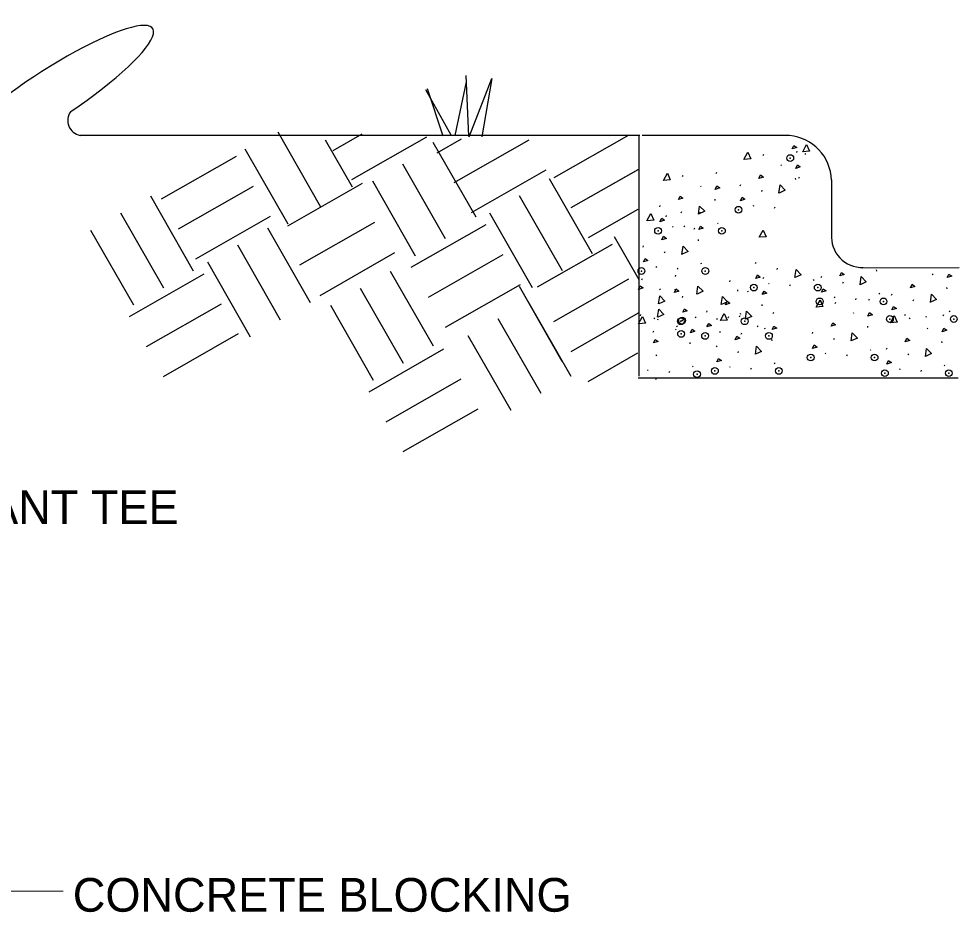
# Model space of a CAD drawing. Extents: x -7173 to 22381, y -5981 to 22381.
# Drawn here: x 4855 to 7921, y -3293 to -378 of the extents above; entities that cross this region are included whole.
import ezdxf

# ---------------------------------------------------------------- set-up
doc = ezdxf.new("R2010")
doc.units = 0
doc.header["$LTSCALE"] = 44
doc.header["$PDMODE"] = 32
doc.header["$PDSIZE"] = 22
doc.layers.add('8', color=7, linetype='Continuous', lineweight=25)

msp = doc.modelspace()

# ---------------------------------------------------------------- linework, layer by layer
at = {"layer": '8'}
for p, q in [((6312.72, -563.2), (6320.96, -760.98)), ((6322.88, -762.9), (6397.08, -573.36)), ((6397.08, -573.36), (6364.1, -762.9)), ((6181.37, -608.81), (6263.82, -757.14)), ((6238.51, -760.97), (6187.13, -606.89)), ((6278.06, -759.05), (6314.64, -583.58)), ((5105.79, -758.64), (5054.69, -758.64)), ((6879.59, -758.64), (5105.79, -758.64)), ((5699.43, -746.85), (5838.92, -991.07)), ((5879.65, -808.01), (5974.68, -753.74)), ((5940.99, -902.5), (6185.21, -763.01)), ((6600.64, -896.39), (6844.86, -756.9)), ((6876.72, -758.16), (6876.72, -1543.74)), ((7367.25, -758.64), (6887.97, -758.64)), ((5853.97, -772.88), (5941.32, -925.83)), ((6205.06, -780.22), (6344.55, -1024.44)), ((6219.02, -814.96), (6297.99, -769.86)), ((6274.82, -912.65), (6519.04, -773.16)), ((6274.82, -912.65), (6519.04, -773.16)), ((5319.97, -965.66), (5564.19, -826.17)), ((5592.3, -802.65), (5731.79, -1046.87)), ((7281.93, -824.42), (7283.78, -820.26)), ((7391.54, -813.79), (7393.4, -809.62)), ((7417.73, -817.87), (7419.58, -820.65)), ((6105.97, -851.08), (6245.46, -1095.3)), ((6105.97, -851.08), (6245.46, -1095.3)), ((7339.75, -854.02), (7341.6, -856.8)), ((6330.62, -1010.34), (6574.84, -870.85)), ((6656.44, -994.08), (6876.72, -868.26)), ((6656.44, -994.08), (6874.9, -869.3)), ((7019.49, -893.12), (7021.35, -888.96)), ((7129.11, -882.48), (7130.96, -878.32)), ((5731.81, -1053.53), (5976.03, -914.04)), ((6008.28, -906.88), (6147.77, -1151.1)), ((6008.28, -906.88), (6147.77, -1151.1)), ((6584.58, -899.34), (6724.08, -1143.56)), ((6584.58, -899.34), (6724.08, -1143.56)), ((7207.01, -922.94), (7208.86, -918.77)), ((7386.5, -898.39), (7386.97, -902.55)), ((7398.63, -897.96), (7400.48, -893.79)), ((7505.12, -903.23), (7505.12, -1080.85)), ((5375.76, -1063.35), (5619.98, -923.86)), ((7077.31, -922.72), (7079.16, -925.49)), ((7277.31, -941.9), (7279.16, -937.73)), ((5284.38, -955.87), (5423.87, -1200.09)), ((6486.89, -955.13), (6626.39, -1199.35)), ((6486.89, -955.13), (6626.39, -1199.35)), ((7124.06, -967.09), (7124.53, -971.25)), ((5186.69, -1011.67), (5326.18, -1255.89)), ((6389.21, -1010.93), (6528.7, -1255.15)), ((6389.21, -1010.93), (6528.7, -1255.15)), ((6712.24, -1091.77), (6874.83, -998.9)), ((6944.57, -991.63), (6946.42, -987.47)), ((7014.87, -1010.6), (7016.72, -1006.43)), ((7074.95, -1013.63), (7076.81, -1009.47)), ((7249.02, -986.49), (7250.87, -989.27)), ((7319.39, -995.55), (7321.25, -991.38)), ((5431.56, -1161.04), (5675.78, -1021.55)), ((5771.12, -1181.23), (6015.34, -1041.74)), ((5771.12, -1181.23), (6015.34, -1041.74)), ((6965.34, -1024.27), (6967.19, -1020.11)), ((5089, -1067.46), (5228.5, -1311.68)), ((5665.31, -1059.92), (5804.8, -1304.14)), ((6134.51, -1188.8), (6378.73, -1049.3)), ((6134.51, -1188.8), (6378.73, -1049.3)), ((6986.58, -1055.19), (6988.43, -1057.97)), ((7023.16, -1053.87), (7025, -1056.65)), ((7056.96, -1064.24), (7058.81, -1060.08)), ((7132.61, -1043.42), (7134.47, -1046.2)), ((6796.69, -1088.86), (6876.53, -1228.65)), ((7069.91, -1098.24), (7070.37, -1102.4)), ((5567.62, -1115.72), (5707.11, -1359.94)), ((6546.02, -1252.73), (6790.24, -1113.24)), ((6890.42, -1122.79), (6892.27, -1118.62)), ((5837.18, -1280.44), (6081.4, -1140.95)), ((6190.31, -1286.48), (6434.53, -1146.99)), ((6190.31, -1286.48), (6434.53, -1146.99)), ((6960.71, -1141.75), (6962.57, -1137.58)), ((5469.93, -1171.51), (5609.43, -1415.73)), ((6932.43, -1186.34), (6934.28, -1189.12)), ((7002.8, -1195.4), (7004.66, -1191.23)), ((7078.46, -1174.57), (7080.31, -1177.35)), ((7257, -1176.91), (7258.85, -1172.74)), ((7327.29, -1195.87), (7329.15, -1191.71)), ((7605.42, -1190.09), (7921.22, -1188.98)), ((5215.24, -1349.38), (5459.46, -1209.88)), ((6066.07, -1201.27), (6205.56, -1445.49)), ((6599.68, -1365.6), (6843.9, -1226.1)), ((6886.19, -1229.53), (6888.04, -1225.37)), ((6995.8, -1218.9), (6997.66, -1214.73)), ((7282.42, -1225.54), (7284.27, -1221.37)), ((7471.53, -1221.88), (7473.38, -1217.71)), ((7651.02, -1197.33), (7651.49, -1201.49)), ((7833.5, -1210.5), (7835.35, -1213.28)), ((5968.38, -1257.07), (6107.88, -1501.29)), ((6246.11, -1384.17), (6490.33, -1244.68)), ((6246.11, -1384.17), (6490.33, -1244.68)), ((6485.96, -1250.52), (6625.45, -1494.74)), ((6485.96, -1250.52), (6625.45, -1494.74)), ((7172.8, -1236.18), (7174.66, -1232.01)), ((7299.01, -1240.47), (7300.86, -1243.24)), ((7369.38, -1249.52), (7371.24, -1245.36)), ((7445.04, -1228.7), (7446.89, -1231.47)), ((7541.83, -1240.84), (7543.68, -1236.67)), ((7880.25, -1254.87), (7880.72, -1259.03)), ((6944.01, -1259.13), (6945.86, -1261.91)), ((6994.11, -1260.18), (6994.57, -1264.34)), ((7018.73, -1286.81), (7020.58, -1282.64)), ((7198.23, -1262.26), (7198.69, -1266.43)), ((7230.62, -1265.78), (7232.47, -1268.55)), ((7513.54, -1285.43), (7515.39, -1288.21)), ((7659.57, -1273.66), (7661.42, -1276.44)), ((7700.76, -1279.42), (7702.61, -1275.25)), ((5271.04, -1447.07), (5515.26, -1307.57)), ((5870.69, -1312.87), (6010.19, -1557.09)), ((6514.85, -1299.61), (6654.35, -1543.83)), ((6514.85, -1299.61), (6654.35, -1543.83)), ((7277.38, -1310.15), (7277.84, -1314.31)), ((7517.29, -1306.56), (7519.15, -1302.4)), ((7583.91, -1294.49), (7585.77, -1290.33)), ((7626.91, -1295.92), (7628.76, -1291.75)), ((7771.05, -1298.38), (7772.91, -1294.21)), ((6655.47, -1463.28), (6875.55, -1337.58)), ((6881.57, -1347.01), (6883.42, -1342.84)), ((7097.88, -1334.69), (7099.73, -1330.53)), ((7204.86, -1350.27), (7206.72, -1346.11)), ((7206.77, -1338.6), (7208.63, -1341.37)), ((7314.48, -1339.64), (7316.33, -1335.47)), ((7575.11, -1336.16), (7576.96, -1338.93)), ((7742.77, -1342.97), (7744.62, -1345.75)), ((7813.14, -1352.03), (7815, -1347.86)), ((7868.87, -1346.76), (7870.73, -1342.59)), ((7888.8, -1331.2), (7890.65, -1333.98)), ((6417.17, -1355.41), (6556.66, -1599.63)), ((6417.17, -1355.41), (6556.66, -1599.63)), ((6927, -1357.34), (6928.85, -1353.18)), ((6938.26, -1360.68), (6940.12, -1356.52)), ((6999.31, -1379.83), (7001.16, -1382.61)), ((7060.74, -1350.37), (7062.59, -1353.14)), ((7131.12, -1359.42), (7132.97, -1355.26)), ((7168.18, -1353.66), (7170.03, -1349.49)), ((7262.68, -1379.87), (7264.53, -1382.65)), ((7759.26, -1357.39), (7761.11, -1353.23)), ((5326.83, -1544.75), (5571.05, -1405.26)), ((6923.65, -1400.66), (6925.51, -1396.5)), ((6996.08, -1390.28), (6997.93, -1393.06)), ((7139.89, -1398.25), (7141.74, -1401.03)), ((7210.27, -1407.3), (7212.12, -1403.14)), ((7285.92, -1386.48), (7287.78, -1389.25)), ((7442.37, -1405.07), (7444.22, -1400.91)), ((7621.86, -1380.53), (7622.33, -1384.69)), ((7817.08, -1386.99), (7818.92, -1389.77)), ((6319.48, -1411.2), (6458.97, -1655.42)), ((6319.48, -1411.2), (6458.97, -1655.42)), ((7042.83, -1434.65), (7043.3, -1438.81)), ((7309.44, -1424.24), (7309.9, -1428.4)), ((7512.67, -1424.04), (7514.52, -1419.87)), ((7863.83, -1431.36), (7864.29, -1435.52)), ((5996.93, -1594.78), (6241.15, -1455.29)), ((6711.27, -1560.97), (6873.86, -1468.11)), ((7129.94, -1448.79), (7131.79, -1444.62)), ((7200.24, -1467.75), (7202.09, -1463.59)), ((7484.38, -1468.63), (7486.23, -1471.41)), ((7630.41, -1456.86), (7632.27, -1459.63)), ((7684.34, -1455.91), (7686.18, -1451.74)), ((7754.63, -1474.87), (7756.49, -1470.7)), ((6933.64, -1478.16), (6935.49, -1473.99)), ((7317.98, -1500.58), (7319.84, -1503.35)), ((7554.75, -1477.68), (7556.61, -1473.52)), ((6905.35, -1522.76), (6907.2, -1525.53)), ((6975.72, -1531.81), (6977.58, -1527.65)), ((7051.38, -1510.98), (7053.24, -1513.76)), ((7171.95, -1512.35), (7173.8, -1515.12)), ((7242.33, -1521.4), (7244.18, -1517.24)), ((7726.35, -1519.46), (7728.2, -1522.24)), ((7796.72, -1528.52), (7798.58, -1524.35)), ((7872.38, -1507.69), (7874.23, -1510.47)), ((6052.73, -1692.47), (6296.95, -1552.98)), ((6052.73, -1692.47), (6296.95, -1552.98)), ((6874.65, -1548.98), (7917.79, -1548.98)), ((6932.5, -1554.46), (6934.35, -1550.29)), ((6108.53, -1790.16), (6352.75, -1650.67))]:
    msp.add_line(p, q, dxfattribs=at)
at = {"layer": '8', "lineweight": 13}
msp.add_line((4726.38, -3224.36), (4999.58, -3224.36), dxfattribs=at)
at = {"layer": '8'}
for points in [[(7376.64, -802.88), (7382.19, -791.31), (7391.44, -798.25)], [(7388.31, -866.05), (7393.86, -854.48), (7403.11, -861.42)], [(7268.15, -899.11), (7273.7, -887.55), (7282.95, -894.48)], [(7125.87, -934.74), (7131.42, -923.18), (7140.67, -930.12)], [(7005.71, -967.81), (7011.26, -956.24), (7020.51, -963.18)], [(7207.93, -971.5), (7213.48, -959.94), (7222.73, -966.87)], [(6945.49, -1040.2), (6951.04, -1028.63), (6960.29, -1035.57)], [(7071.72, -1065.9), (7077.27, -1054.33), (7086.52, -1061.27)], [(6951.56, -1098.96), (6957.1, -1087.4), (6966.35, -1094.33)], [(6891.34, -1171.35), (6896.89, -1159.79), (6906.14, -1166.72)], [(7257.92, -1225.47), (7263.47, -1213.91), (7272.72, -1220.85)], [(7531.73, -1216.8), (7537.28, -1205.24), (7546.53, -1212.18)], [(7882.06, -1222.53), (7887.61, -1210.96), (7896.86, -1217.9)], [(6875.76, -1260.9), (6881.3, -1249.34), (6890.55, -1256.28)], [(7761.9, -1255.59), (7767.44, -1244.03), (7776.69, -1250.96)], [(6992.57, -1271.16), (6998.12, -1259.59), (7007.37, -1266.53)], [(7279.18, -1277.8), (7284.73, -1266.24), (7293.98, -1273.18)], [(7472.45, -1270.44), (7478, -1258.88), (7487.25, -1265.81)], [(7159.02, -1310.86), (7164.57, -1299.3), (7173.82, -1306.24)], [(7701.68, -1327.98), (7707.23, -1316.42), (7716.48, -1323.35)], [(7019.66, -1335.37), (7025.21, -1323.81), (7034.46, -1330.75)], [(7623.67, -1348.18), (7629.22, -1336.62), (7638.47, -1343.56)], [(7098.8, -1383.25), (7104.36, -1371.69), (7113.61, -1378.63)], [(7503.51, -1381.24), (7509.06, -1369.68), (7518.31, -1376.62)], [(7044.64, -1402.31), (7050.19, -1390.74), (7059.44, -1397.68)], [(7311.25, -1391.9), (7316.79, -1380.34), (7326.04, -1387.27)], [(7865.64, -1399.02), (7871.18, -1387.45), (7880.43, -1394.39)], [(6924.48, -1435.37), (6930.03, -1423.81), (6939.28, -1430.74)], [(7191.08, -1424.96), (7196.63, -1413.4), (7205.88, -1420.34)], [(7745.48, -1432.08), (7751.02, -1420.52), (7760.27, -1427.45)], [(7443.29, -1453.63), (7448.84, -1442.07), (7458.09, -1449.01)], [(7130.86, -1497.35), (7136.42, -1485.79), (7145.67, -1492.73)], [(7685.26, -1504.47), (7690.81, -1492.91), (7700.06, -1499.84)]]:
    msp.add_lwpolyline(points, close=True, dxfattribs=at)
for points in [[(7411.11, -811.92), (7423.6, -788.34), (7433.32, -810.08), (7411.58, -811.92)], [(7219.49, -836.91), (7231.98, -813.32), (7241.7, -835.06), (7219.96, -836.91)], [(6957.05, -905.6), (6969.54, -882.02), (6979.26, -903.75), (6957.52, -905.6)], [(7333.58, -946.68), (7337.24, -920.25), (7353.81, -937.35), (7334.01, -946.53)], [(7071.14, -1015.38), (7074.8, -988.95), (7091.37, -1006.05), (7071.57, -1015.22)], [(6902.9, -1036.75), (6915.39, -1013.17), (6925.1, -1034.91), (6903.36, -1036.75)], [(7269.48, -1090.88), (7281.97, -1067.3), (7291.68, -1089.03), (7269.94, -1090.88)], [(7016.98, -1146.53), (7020.65, -1120.1), (7037.21, -1137.2), (7017.42, -1146.37)], [(7385.44, -1222.22), (7389.1, -1195.79), (7405.67, -1212.89), (7385.87, -1222.07)], [(7598.1, -1245.62), (7601.76, -1219.19), (7618.33, -1236.29), (7598.53, -1245.47)], [(7065.84, -1276.29), (7069.51, -1249.85), (7086.07, -1266.96), (7066.27, -1276.13)], [(6941.18, -1308.47), (6944.85, -1282.04), (6961.41, -1299.15), (6941.61, -1308.32)], [(7145.3, -1310.56), (7148.97, -1284.12), (7165.53, -1301.23), (7145.73, -1310.4)], [(7827.32, -1303.16), (7830.99, -1276.73), (7847.55, -1293.83), (7827.76, -1303)], [(7454.85, -1319.04), (7467.34, -1295.46), (7477.06, -1317.19), (7455.32, -1319.04)], [(6937.84, -1351.79), (6941.5, -1325.36), (6958.07, -1342.46), (6938.27, -1351.64)], [(7142.43, -1362.76), (7154.92, -1339.17), (7164.63, -1360.91), (7142.89, -1362.76)], [(7224.45, -1358.44), (7228.12, -1332), (7244.68, -1349.11), (7224.88, -1358.28)], [(7696.82, -1369.88), (7709.31, -1346.29), (7719.02, -1368.03), (7697.28, -1369.88)], [(6875.82, -1373.17), (6888.31, -1349.58), (6898.03, -1371.32), (6876.29, -1373.17)], [(7568.94, -1428.82), (7572.6, -1402.38), (7589.17, -1419.49), (7569.37, -1428.66)], [(7256.51, -1472.53), (7260.18, -1446.1), (7276.74, -1463.21), (7256.94, -1472.38)], [(7810.9, -1479.65), (7814.57, -1453.22), (7831.13, -1470.32), (7811.34, -1479.5)]]:
    msp.add_lwpolyline(points, dxfattribs=at)
for centre, radius, start, end in [((5063.98, -709.96), 49.56, 143.82014, 259.20319), ((7604.46, -1089.5), 99.72, 175.02581, 272.01142)]:
    msp.add_arc(centre, radius, start, end, dxfattribs=at)
for centre, major_axis, ratio, start_param, end_param in [((4958.82, -627.29), (332.71, 217.37), 0.202605, 4.7761559, 8.7038064), ((7353.43, -908.3), (-151.26, 4.3), 0.993256, 3.1979471, 4.6480975)]:
    msp.add_ellipse(centre, major_axis=major_axis, ratio=ratio, start_param=start_param, end_param=end_param, dxfattribs=at)
for p in [(7370.37, -832.42), (7201.66, -1001.04), (6939.23, -1069.74), (7147.56, -1069.74), (6885.07, -1200.89), (7093.41, -1200.89), (7251.65, -1255.02), (7459.99, -1255.02), (7466.19, -1299.98), (7674.52, -1299.98), (7695.41, -1357.52), (7903.75, -1357.52), (7013.39, -1364.92), (7017.6, -1362.83), (7221.72, -1364.92), (7014.26, -1406.15), (7092.54, -1412.8), (7300.87, -1412.8), (7437.03, -1483.18), (7645.36, -1483.18), (7066.33, -1537.3), (7124.6, -1526.89), (7332.93, -1526.89), (7678.99, -1534.01), (7887.33, -1534.01)]:
    msp.add_point(p, dxfattribs=at)

# ---------------------------------------------------------------- texts
for s, p in [('LOCKED HYDRANT TEE', (3692.26, -2026.71)), ('CONCRETE BLOCKING', (5030.83, -3291.06))]:
    msp.add_text(s, height=110, dxfattribs=at).set_placement(p)

doc.saveas('drawing.dxf')
